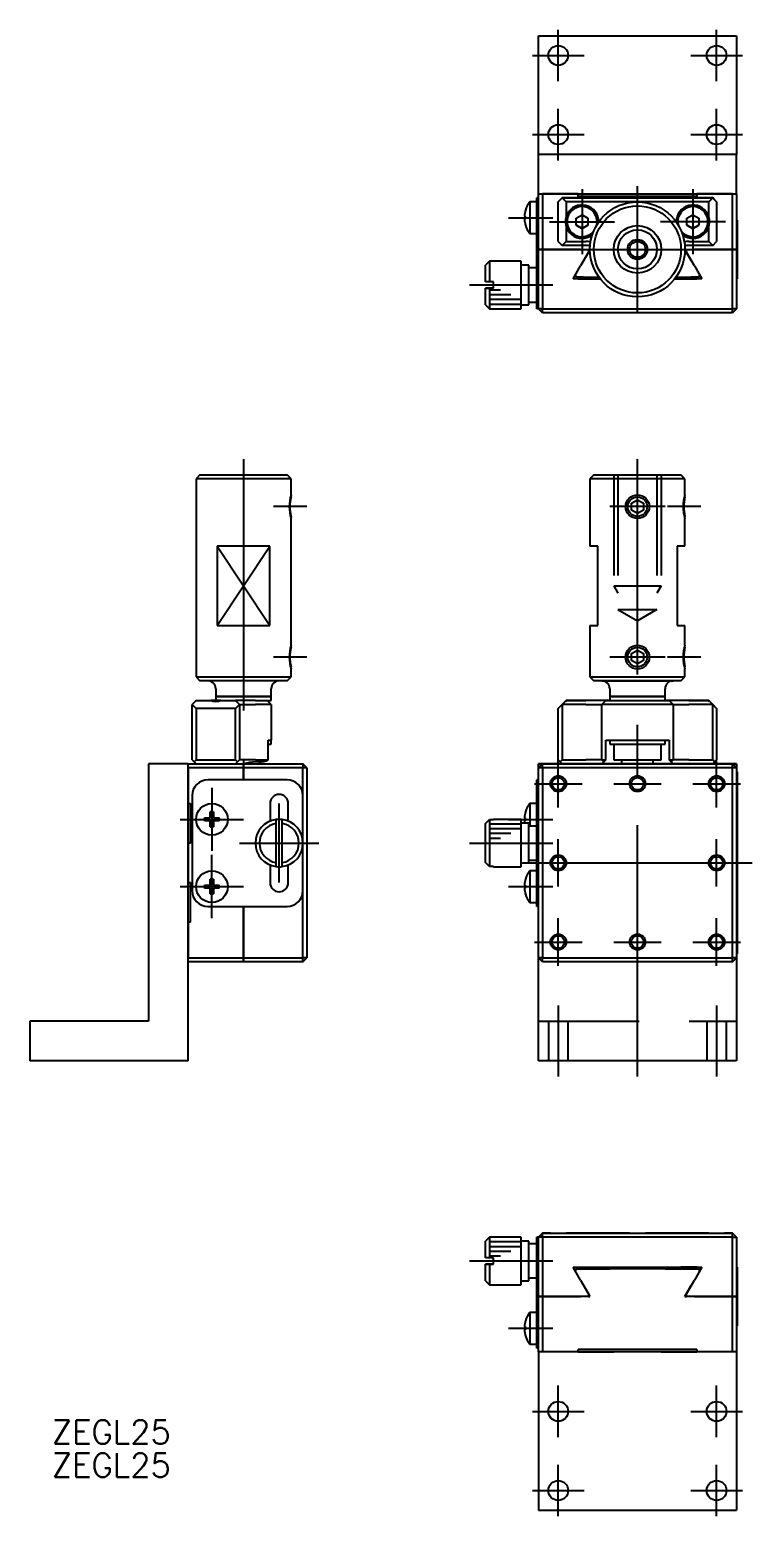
# Model space of a CAD drawing. Extents: x -77 to 135, y -83 to 105.
# Drawn here: x -76.8 to 14.5, y -82.5 to 105.2 of the extents above; entities that cross this region are included whole.
import ezdxf

# ---------------------------------------------------------------- set-up
doc = ezdxf.new("R2010")
doc.units = 0
doc.linetypes.add('CENTER', pattern=[50.8, 31.75, -6.35, 6.35, -6.35])
doc.linetypes.add('DASHED', pattern=[19.05, 12.7, -6.35])
doc.layers.get('0').update_dxf_attribs({"linetype": 'CONTINUOUS'})
doc.layers.add('CENTER', color=1, linetype='CENTER')
doc.styles.get("Standard").update_dxf_attribs({"font": 'txt.shx', "height": 3, "bigfont": 'bigfont.shx'})

msp = doc.modelspace()

# ---------------------------------------------------------------- linework, layer by layer
at = {"color": 7, "linetype": 'CONTINUOUS'}
for p, q in [((-12.5, 104.5), (12.5, 104.5)), ((-12.5, 104.5), (12.5, 104.5)), ((-12.5, 89.5), (-12.5, 104.5)), ((12.5, 104.5), (12.5, 89.5)), ((12.5, 89.5), (-12.5, 89.5)), ((-12.5, 84.5), (-12.5, 89.5)), ((-11, 89.5), (-12.5, 89.5)), ((-11, 89.5), (-11.25, 89.5)), ((-11, 89.5), (-11.25, 89.5)), ((-3, 89.5), (-9, 89.5)), ((-8.75, 89.5), (-9, 89.5)), ((-8.75, 89.5), (-9, 89.5)), ((1.25, 89.5), (-1.25, 89.5)), ((0, 89.5), (-1.25, 89.5)), ((1.25, 89.5), (0, 89.5)), ((9, 89.5), (3, 89.5)), ((9, 89.5), (8.75, 89.5)), ((9, 89.5), (8.75, 89.5)), ((11.25, 89.5), (11, 89.5)), ((11.25, 89.5), (11, 89.5)), ((12.5, 89.5), (11, 89.5)), ((12.5, 84.5), (12.5, 89.5)), ((-12.7, 83.5), (-13.6, 83.5)), ((-13.6, 83.5), (-13.6, 79.5)), ((-12.5, 84), (-12.7, 84)), ((-12.7, 82), (-12.7, 84)), ((-12.5, 84), (-12.7, 84)), ((-12.5, 77.5), (-12.5, 84.5)), ((-12.5, 84.5), (-12, 84.5)), ((-12, 84.5), (-7.5, 84.5)), ((-7.5, 84.5), (-12, 84.5)), ((-12, 84.5), (-12, 77.5)), ((-9.5, 84), (-10, 83.5)), ((-10, 83.5), (-9.75, 83.75)), ((-10, 78.5), (-10, 83.5)), ((-9.5, 84), (-9.75, 83.75)), ((-9.5, 84), (9.5, 84)), ((-4, 84), (-9.5, 84)), ((-9, 83.5), (-9.5, 84)), ((0, 83.5), (-9, 83.5)), ((-9, 83.5), (-9, 81.64)), ((-7.5, 84.5), (7.5, 84.5)), ((-7.5, 84.2), (-7.5, 84.5)), ((7.5, 84.2), (-7.5, 84.2)), ((-7.5, 84.2), (7.5, 84.2)), ((4, 84.2), (-4, 84.2)), ((4, 84.2), (-4, 84.2)), ((4, 84), (-4, 84)), ((9, 83.5), (0, 83.5)), ((9.5, 84), (4, 84)), ((7.5, 84.5), (12, 84.5)), ((12, 84.5), (7.5, 84.5)), ((7.5, 84.5), (7.5, 84.2)), ((9.5, 84), (9, 83.5)), ((9, 81.64), (9, 83.5)), ((9.75, 83.75), (9.5, 84)), ((10, 83.5), (9.5, 84)), ((9.75, 83.75), (10, 83.5)), ((10, 83.5), (10, 78.5)), ((12, 77.5), (12, 84.5)), ((12, 84.5), (12.5, 84.5)), ((12.5, 84.5), (12.5, 77.5)), ((-14.29, 81.7), (-14.16, 81.7)), ((-14.29, 81.3), (-14.16, 81.3)), ((-14.16, 81.3), (-14.29, 81.3)), ((-14.16, 82.45), (-14.16, 82.43)), ((-14.16, 81.7), (-14.16, 81.3)), ((-12.7, 72), (-12.7, 82)), ((-7.75, 81.43), (-7, 81.87)), ((-7.75, 80.57), (-7.75, 81.43)), ((-7, 81.87), (-6.25, 81.43)), ((-6.25, 81.43), (-6.25, 80.57)), ((6.25, 81.43), (7, 81.87)), ((6.25, 80.57), (6.25, 81.43)), ((7, 81.87), (7.75, 81.43)), ((7.75, 81.43), (7.75, 80.57)), ((12.5, 81.2), (12.65, 81.2)), ((12.5, 81.2), (12.65, 81.2)), ((12.65, 77.51), (12.65, 81.2)), ((-14.16, 80.57), (-14.16, 80.55)), ((-13.6, 79.5), (-12.7, 79.5)), ((-9, 80.36), (-9, 78.5)), ((-7.75, 80.57), (-7, 80.13)), ((-7, 80.13), (-7.75, 80.57)), ((-7, 80.13), (-6.25, 80.57)), ((-6.25, 80.57), (-7, 80.13)), ((5.81, 79), (5.81, 79)), ((6.25, 80.57), (7, 80.13)), ((7, 80.13), (6.25, 80.57)), ((7, 80.13), (7.75, 80.57)), ((7.75, 80.57), (7, 80.13)), ((9, 78.5), (9, 80.36)), ((-12.5, 70), (-12.5, 77.5)), ((-12.5, 77.5), (-12, 77.5)), ((-12, 77.5), (-12.5, 77.5)), ((-7.2, 77.5), (-12, 77.5)), ((-12, 77.5), (-7.2, 77.5)), ((-12, 77.5), (-12, 70)), ((-10, 78.5), (-9.5, 78)), ((-9.5, 78), (-9, 78.5)), ((-6.5, 78), (-9.5, 78)), ((-9, 78.5), (-6.5, 78.5)), ((-7.2, 77.5), (-6, 77.5)), ((-6.2, 77.15), (-7.2, 75.42)), ((-6, 77.5), (-6.8, 76.11)), ((-6.2, 77.15), (-6, 77.5)), ((-6.2, 77.5), (-6.2, 77.15)), ((6.8, 76.11), (6, 77.5)), ((6, 77.5), (6.2, 77.15)), ((6, 77.5), (7.2, 77.5)), ((6.2, 77.15), (6.2, 77.5)), ((7.2, 75.42), (6.2, 77.15)), ((6.5, 78.5), (9, 78.5)), ((9.5, 78), (6.5, 78)), ((12, 77.5), (7.2, 77.5)), ((7.2, 77.5), (12, 77.5)), ((9, 78.5), (9.5, 78)), ((9.5, 78), (10, 78.5)), ((12, 70), (12, 77.5)), ((12, 77.5), (12.5, 77.5)), ((12.5, 77.5), (12, 77.5)), ((12.5, 77.5), (12.5, 70)), ((12.5, 77.5), (12.65, 77.5)), ((12.65, 77.5), (12.65, 77.51)), ((12.65, 73.8), (12.65, 77.5)), ((-18.7, 76), (-19.2, 75.5)), ((-19.2, 73.4), (-19.2, 75.5)), ((-14.7, 76), (-18.7, 76)), ((-18.7, 76), (-18.7, 73.4)), ((-14.7, 73), (-14.7, 76)), ((-13.7, 75.5), (-14.7, 75.5)), ((-13.7, 73), (-13.7, 75.5)), ((-12.7, 75.15), (-13.7, 75.15)), ((-8.13, 73.8), (-7.2, 75.42)), ((7.2, 75.42), (8.13, 73.8)), ((-18.7, 73.4), (-19.2, 73.4)), ((-18.2, 73.4), (-18.7, 73.4)), ((-18.2, 72.6), (-18.2, 73.4)), ((-4.72, 73.8), (-8.13, 73.8)), ((-7.8, 74), (-7.8, 74.38)), ((-6.8, 74), (-7.8, 74)), ((-7.5, 73.8), (-4.72, 73.8)), ((-7.5, 73.8), (-5.5, 73.8)), ((-5.5, 73.8), (-7.5, 73.8)), ((-6.8, 74), (-4.87, 74)), ((4.72, 73.8), (7.5, 73.8)), ((8.13, 73.8), (4.72, 73.8)), ((4.87, 74), (6.8, 74)), ((7.5, 73.8), (5.5, 73.8)), ((5.5, 73.8), (7.5, 73.8)), ((7.8, 74), (6.8, 74)), ((7.8, 74.38), (7.8, 74)), ((12.5, 73.8), (12.65, 73.8)), ((-19.2, 70.5), (-19.2, 72.6)), ((-19.2, 72.6), (-18.7, 72.6)), ((-18.7, 72.6), (-19.2, 72.6)), ((-18.7, 72.6), (-18.2, 72.6)), ((-18.7, 72.6), (-18.7, 70)), ((-18.2, 72.6), (-18.7, 72.6)), ((-18.7, 72.4), (-17.3, 72.4)), ((-18.7, 71.8), (-16, 71.8)), ((-14.7, 70), (-14.7, 73)), ((-13.7, 70.5), (-13.7, 73)), ((-12.7, 70), (-12.7, 72)), ((1.5, 71.69), (1.5, 71.69)), ((-19.2, 70.5), (-18.7, 70)), ((-18.7, 71.2), (-14.7, 71.2)), ((-18.7, 70.6), (-14.7, 70.6)), ((-18.7, 70), (-14.7, 70)), ((-14.7, 70.5), (-13.7, 70.5)), ((-13.7, 70.85), (-12.7, 70.85)), ((-12.5, 70), (-12.7, 70)), ((-12, 69.5), (-12.5, 70)), ((-12, 70), (-12.5, 70)), ((-12, 69.5), (-12, 70)), ((-12, 70), (12, 70)), ((12, 69.5), (-12, 69.5)), ((12.5, 70), (12, 69.5)), ((12, 69.5), (12, 70)), ((12.5, 70), (12, 70)), ((-55.25, 49), (-55.75, 48.5)), ((-55.25, 49), (-44.25, 49)), ((-43.75, 48.5), (-44.25, 49)), ((-5.5, 49), (-6, 48.5)), ((-5.5, 49), (5.5, 49)), ((-5.5, 49), (-3, 49)), ((3, 49), (5.5, 49)), ((6, 48.5), (5.5, 49)), ((-55.75, 48.5), (-55.75, 23.5)), ((-43.75, 48.5), (-55.75, 48.5)), ((-43.75, 46.5), (-43.75, 48.5)), ((-6, 48.5), (-6, 40)), ((6, 48.5), (-6, 48.5)), ((6, 46.5), (6, 48.5)), ((-0.75, 45.43), (0, 45.87)), ((-0.75, 44.57), (-0.75, 45.43)), ((0, 45.87), (0.75, 45.43)), ((0.75, 45.43), (0.75, 44.57)), ((-43.75, 27.5), (-43.75, 43.5)), ((0, 44.13), (-0.75, 44.57)), ((0.75, 44.57), (0, 44.13)), ((6, 40), (6, 43.5)), ((-46.43, 40), (-53.07, 40)), ((-53.07, 40), (-53.07, 30)), ((-46.43, 30), (-46.43, 40)), ((-5, 40), (-6, 40)), ((-5, 30), (-5, 40)), ((6, 40), (5, 40)), ((5, 40), (5, 30)), ((-53.07, 30), (-46.43, 30)), ((-6, 30), (-6, 23.5)), ((-6, 30), (-5, 30)), ((-6, 30), (-5, 30)), ((5, 30), (6, 30)), ((5, 30), (6, 30)), ((6, 27.5), (6, 30)), ((-0.75, 26.43), (0, 26.87)), ((-0.75, 25.57), (-0.75, 26.43)), ((0, 26.87), (0.75, 26.43)), ((0.75, 26.43), (0.75, 25.57)), ((-43.75, 23.5), (-43.75, 24.5)), ((0, 25.13), (-0.75, 25.57)), ((0.75, 25.57), (0, 25.13)), ((6, 23.5), (6, 24.5)), ((-55.75, 23.5), (-55.25, 23)), ((-55.75, 23.5), (-43.75, 23.5)), ((-44.25, 23), (-55.25, 23)), ((-44.25, 23), (-43.75, 23.5)), ((-6, 23.5), (6, 23.5)), ((-6, 23.5), (-5.5, 23)), ((5.5, 23), (-5.5, 23)), ((-4.5, 23), (4.5, 23)), ((5.5, 23), (6, 23.5)), ((-53.25, 22), (-53.25, 21)), ((-53.25, 21), (-46.25, 21)), ((-46.25, 21), (-53.25, 21)), ((-53.25, 21), (-53.25, 20.5)), ((-46.25, 21), (-46.25, 22)), ((-46.25, 20.5), (-46.25, 21)), ((-3.5, 22), (-3.5, 21)), ((3.5, 21), (-3.5, 21)), ((-3.5, 21), (3.5, 21)), ((-3.5, 21), (-3.5, 20.5)), ((3.5, 21), (3.5, 22)), ((3.5, 20.5), (3.5, 21)), ((-55.75, 20.5), (-56.25, 20)), ((-56.25, 13), (-56.25, 20)), ((-56.25, 20), (-55.75, 19.5)), ((-55.75, 20.5), (-53.89, 20.5)), ((-50.75, 19.5), (-55.75, 19.5)), ((-55.75, 19.5), (-55.75, 13)), ((-53.25, 20.5), (-53.89, 20.5)), ((-52.61, 20.5), (-53.25, 20.5)), ((-52.61, 20.5), (-50.75, 20.5)), ((-48.25, 20.5), (-50.75, 20.5)), ((-50.25, 20), (-50.75, 20.5)), ((-50.75, 19.5), (-50.25, 20)), ((-50.75, 13), (-50.75, 19.5)), ((-50.25, 20), (-50.25, 13)), ((-50.25, 20), (-48.25, 20)), ((-48.25, 20.5), (-47.75, 20.5)), ((-47.75, 20), (-48.25, 20)), ((-47.75, 20.5), (-46.75, 20.5)), ((-46.25, 20), (-47.75, 20)), ((-46.25, 20), (-46.75, 20.5)), ((-46.75, 20.5), (-46.25, 20.5)), ((-46.25, 20), (-46.25, 15.5)), ((-9.5, 20), (-10, 19.5)), ((-10, 19.5), (-9.5, 20)), ((-10, 13), (-10, 19.5)), ((-9.5, 20), (-9, 20.5)), ((-9, 20.5), (-9.5, 20)), ((-9.5, 20), (-9.5, 13)), ((-6.5, 20), (-9.5, 20)), ((-9.1, 20.4), (-9, 20.5)), ((-9.1, 20.4), (-9, 20.5)), ((-9, 20.5), (-6.5, 20.5)), ((-8.9, 20.5), (-9, 20.5)), ((-8.9, 20.5), (-9, 20.5)), ((-8.82, 20.5), (-9, 20.5)), ((-5.23, 20.5), (-8.82, 20.5)), ((-4, 20.5), (-6.5, 20.5)), ((-6.5, 20), (-4.5, 20)), ((-4.9, 20.5), (-5.23, 20.5)), ((-3.5, 20.5), (-5.1, 20.5)), ((-4.9, 20.5), (-5.1, 20.5)), ((-4.5, 20), (-4, 20.5)), ((-4.5, 20), (-4, 20.5)), ((-4.5, 13), (-4.5, 20)), ((-3, 20), (-4.5, 20)), ((-4, 20.5), (-3, 20.5)), ((-3, 20.5), (-1.8, 20.5)), ((3, 20), (-3, 20)), ((-1.8, 20.5), (1.8, 20.5)), ((1.8, 20.5), (3, 20.5)), ((3, 20.5), (4, 20.5)), ((4.5, 20), (3, 20)), ((5.1, 20.5), (3.5, 20.5)), ((6.5, 20.5), (4, 20.5)), ((4.5, 20), (4, 20.5)), ((4.5, 20), (4, 20.5)), ((4.5, 20), (6.5, 20)), ((4.5, 20), (4.5, 13)), ((9, 20.5), (4.9, 20.5)), ((5.1, 20.5), (4.9, 20.5)), ((6.5, 20.5), (9, 20.5)), ((9.5, 20), (6.5, 20)), ((9, 20.5), (8.9, 20.5)), ((9, 20.5), (8.9, 20.5)), ((9, 20.5), (9.5, 20)), ((9.5, 20), (9, 20.5)), ((9, 20.5), (9.1, 20.4)), ((9, 20.5), (9.1, 20.4)), ((9.5, 13), (9.5, 20)), ((9.5, 20), (10, 19.5)), ((10, 19.5), (9.5, 20)), ((10, 19.5), (10, 13)), ((-46.63, 13), (-46.63, 15.5)), ((-46.63, 15.5), (-46.25, 15.5)), ((-46.25, 15), (-46.25, 15.5)), ((-4, 13), (-4, 15.5)), ((-4, 15.5), (-3, 15.5)), ((-3.5, 15.5), (-3.5, 15)), ((-3, 15.5), (0, 15.5)), ((0, 15.5), (3, 15.5)), ((3, 15.5), (4, 15.5)), ((3.5, 15), (3.5, 15.5)), ((4, 15.5), (4, 13)), ((-46.63, 15), (-46.25, 15)), ((-3.5, 15), (3.5, 15)), ((-3, 15), (-3, 13)), ((3, 13), (3, 15)), ((-61.75, 12.5), (-61.75, 11)), ((-56.75, 12.5), (-61.75, 12.5)), ((-56.75, 12.5), (-52.25, 12.5)), ((-56.75, 12), (-56.75, 12.5)), ((-56.75, 9), (-56.75, 12)), ((-56.75, 12), (-56.75, 9)), ((-49.75, 12), (-56.75, 12)), ((-56.25, 13), (-56, 12.75)), ((-55.75, 13), (-56, 12.75)), ((-56, 12.75), (-55.75, 12.5)), ((-55.75, 13), (-50.75, 13)), ((-52.25, 12.5), (-49.75, 12.5)), ((-50.75, 13), (-50.5, 12.75)), ((-50.5, 12.75), (-50.75, 12.5)), ((-50.25, 13), (-50.5, 12.75)), ((-48.25, 13), (-50.25, 13)), ((-49.75, 12.5), (-42.25, 12.5)), ((-49.75, 12), (-49.75, 12.5)), ((-49.75, 12.5), (-49.75, 12)), ((-49.75, 10.5), (-49.75, 12)), ((-49.75, 12), (-49.75, 10.5)), ((-42.25, 12), (-49.75, 12)), ((-48.25, 13), (-47.75, 13)), ((-47.75, 12.75), (-48.25, 12.75)), ((-47.75, 13), (-46.63, 13)), ((-47.75, 12.5), (-47.75, 12.75)), ((-41.75, 12), (-42.25, 12.5)), ((-42.25, 12.5), (-42.25, 12)), ((-42.25, 8.5), (-42.25, 12)), ((-41.75, 12), (-42.25, 12)), ((-41.75, 12), (-41.75, 9)), ((-12, 12.5), (-12.5, 12.5)), ((-12.5, 12), (-12.5, 12.5)), ((-12.5, 12.5), (-12, 12.5)), ((-12, 12.5), (-12.5, 12)), ((-12.5, 12), (-12, 12.5)), ((-12.5, 8.5), (-12.5, 12)), ((-12, 12), (-12.5, 12)), ((-7.2, 12.5), (-12, 12.5)), ((-12, 12.5), (12, 12.5)), ((-12, 12), (-12, 12.5)), ((-12, 12), (-12, -12)), ((12, 12), (-12, 12)), ((-10, 13), (-9.75, 12.75)), ((-9.5, 13), (-9.75, 12.75)), ((-9.75, 12.75), (-9.5, 12.5)), ((-9.5, 13), (-6.5, 13)), ((8.13, 12.5), (-8.13, 12.5)), ((-8.13, 12.5), (-7.2, 12.5)), ((-4.5, 13), (-6.5, 13)), ((-4.5, 13), (-4, 13)), ((-4.5, 13), (-4.25, 12.75)), ((-4.25, 12.75), (-4.5, 12.5)), ((-4, 13), (-4.25, 12.75)), ((-3, 13), (3, 13)), ((-2, 13), (-2, 12.5)), ((2, 12.5), (2, 13)), ((4.25, 12.75), (4, 13)), ((4, 13), (4.5, 13)), ((4.25, 12.75), (4.5, 13)), ((4.5, 12.5), (4.25, 12.75)), ((6.5, 13), (4.5, 13)), ((6.5, 13), (9.5, 13)), ((12, 12.5), (7.2, 12.5)), ((7.2, 12.5), (8.13, 12.5)), ((9.75, 12.75), (9.5, 13)), ((9.5, 12.5), (9.75, 12.75)), ((9.75, 12.75), (10, 13)), ((12.5, 12.5), (12, 12.5)), ((12, 12.5), (12.5, 12.5)), ((12, 12), (12, 12.5)), ((12.5, 12), (12, 12.5)), ((12, 12.5), (12.5, 12)), ((12, -12), (12, 12)), ((12.5, 12), (12, 12)), ((12.5, 12.5), (12.5, 12)), ((12.5, 12), (12.5, -12)), ((12.5, 11.5), (12.65, 11.5)), ((12.5, 11.5), (12.65, 11.5)), ((12.65, -11.5), (12.65, 11.5)), ((-61.75, 11), (-61.75, -9)), ((-44.25, 10.5), (-54.25, 10.5)), ((-12.5, 10.5), (-12.7, 10.5)), ((-12.5, 10.5), (-12.7, 10.5)), ((-12.7, 8.5), (-12.7, 10.5)), ((-56.75, 7.5), (-56.75, 9)), ((-56.75, 9), (-56.75, 7.5)), ((-56.25, 8.5), (-56.25, -3.5)), ((-42.25, -12), (-42.25, 8.5)), ((-41.75, 9), (-41.75, -1)), ((-12.7, -3.5), (-12.7, 8.5)), ((-12.5, -3.5), (-12.5, 8.5)), ((-12.5, -3.5), (-12.5, 8.5)), ((-56.75, 2.5), (-56.75, 7.5)), ((-56.75, 7.5), (-56.45, 7.5)), ((-56.45, 2.5), (-56.45, 7.5)), ((-54.68, 5.7), (-53.95, 5.7)), ((-53.95, 5.7), (-53.95, 6.43)), ((-53.55, 6.43), (-53.55, 5.7)), ((-53.55, 5.7), (-52.82, 5.7)), ((-46.4, 7.5), (-46.4, 5.27)), ((-44.1, 5.27), (-44.1, 7.5)), ((-14.29, 5.7), (-14.16, 5.7)), ((-14.16, 6.45), (-14.16, 6.43)), ((-14.16, 5.7), (-14.16, 5.3)), ((-12.7, 7.5), (-13.6, 7.5)), ((-13.6, 7.5), (-13.6, 4.65)), ((-53.95, 5.3), (-54.68, 5.3)), ((-53.95, 4.57), (-53.95, 5.3)), ((-52.82, 5.3), (-53.55, 5.3)), ((-53.55, 5.3), (-53.55, 4.57)), ((-45.65, 5.47), (-45.65, 4.97)), ((-45.65, 4.97), (-45.65, 0.03)), ((-44.85, 4.97), (-44.85, 5.47)), ((-44.85, 0.03), (-44.85, 4.97)), ((-19.2, 4.97), (-18.7, 5.47)), ((-19.2, 0.03), (-19.2, 4.97)), ((-18.7, 5.47), (-18.7, -0.47)), ((-18.7, 5.47), (-18.2, 5.47)), ((-14.7, 4.9), (-18.7, 4.9)), ((-14.7, 4.3), (-18.7, 4.3)), ((-14.7, 5.5), (-18.2, 5.5)), ((-18.2, 5.47), (-18.2, 5.5)), ((-14.7, -0.5), (-14.7, 5.5)), ((-13.7, 5), (-14.7, 5)), ((-14.16, 5.3), (-14.29, 5.3)), ((-14.29, 5.3), (-14.16, 5.3)), ((-13.7, 0), (-13.7, 5)), ((-12.7, 4.65), (-13.7, 4.65)), ((-56.75, -2.5), (-56.75, 2.5)), ((-56.75, 2.5), (-56.75, -2.5)), ((-56.45, 2.5), (-56.75, 2.5)), ((-16, 3.7), (-18.7, 3.7)), ((-17.3, 3.1), (-18.7, 3.1)), ((-45.65, 0.03), (-45.65, -0.47)), ((-44.85, -0.47), (-44.85, 0.03)), ((-18.7, -0.47), (-19.2, 0.03)), ((-14.7, 0), (-13.7, 0)), ((-13.7, 0.35), (-12.7, 0.35)), ((-46.4, -0.27), (-46.4, -2.5)), ((-44.1, -2.5), (-44.1, -0.27)), ((-41.75, -1), (-41.75, -11)), ((-18.2, -0.47), (-18.7, -0.47)), ((-18.2, -0.5), (-18.2, -0.47)), ((-18.2, -0.5), (-14.7, -0.5)), ((-13.6, -1), (-13.6, -5)), ((-12.7, -1), (-13.6, -1)), ((-56.75, -7.5), (-56.75, -2.5)), ((-56.75, -2.5), (-56.45, -2.5)), ((-56.45, -7.5), (-56.45, -2.5)), ((-54.68, -2.8), (-53.95, -2.8)), ((-53.95, -3.2), (-54.68, -3.2)), ((-53.95, -2.8), (-53.95, -2.07)), ((-53.95, -3.93), (-53.95, -3.2)), ((-53.55, -2.07), (-53.55, -2.8)), ((-53.55, -2.8), (-52.82, -2.8)), ((-53.55, -3.2), (-53.55, -3.93)), ((-52.82, -3.2), (-53.55, -3.2)), ((-14.29, -2.8), (-14.16, -2.8)), ((-14.16, -3.2), (-14.29, -3.2)), ((-14.29, -3.2), (-14.16, -3.2)), ((-14.16, -2.05), (-14.16, -2.07)), ((-14.16, -2.8), (-14.16, -3.2)), ((-12.7, -5.5), (-12.7, -3.5)), ((-12.5, -12), (-12.5, -3.5)), ((-54.25, -5.5), (-44.25, -5.5)), ((-49.75, -5.5), (-49.75, -12)), ((-49.75, -12), (-49.75, -5.5)), ((-14.16, -3.93), (-14.16, -3.95)), ((-13.6, -5), (-12.7, -5)), ((-12.5, -5.5), (-12.7, -5.5)), ((-56.75, -11), (-56.75, -7.5)), ((-56.75, -7.5), (-56.75, -11)), ((-56.45, -7.5), (-56.75, -7.5)), ((-61.75, -9), (-61.75, -20)), ((-56.75, -12), (-56.75, -11)), ((-56.75, -11), (-56.75, -12)), ((-41.75, -11), (-41.75, -12)), ((-56.75, -25), (-56.75, -12)), ((-56.75, -12), (-49.75, -12)), ((-49.75, -12.5), (-56.75, -12.5)), ((-49.75, -12), (-42.25, -12)), ((-49.75, -12.5), (-49.75, -12)), ((-49.75, -12), (-49.75, -12.5)), ((-42.25, -12.5), (-49.75, -12.5)), ((-42.25, -12.5), (-41.75, -12)), ((-41.75, -12), (-42.25, -12)), ((-42.25, -12.5), (-42.25, -12)), ((-12.5, -25), (-12.5, -12)), ((-12, -12.5), (-12.5, -12)), ((-12, -12), (-12.5, -12)), ((-12, -12), (12, -12)), ((-12, -12.5), (-12, -12)), ((12, -12.5), (-12, -12.5)), ((12, -12.5), (12.5, -12)), ((12, -12.5), (12, -12)), ((12.5, -12), (12, -12)), ((12.5, -11.5), (12.65, -11.5)), ((12.5, -12), (12.5, -25)), ((-61.75, -20), (-76.75, -20)), ((-76.75, -20), (-76.75, -25)), ((-56.75, -25), (-76.75, -25)), ((12.5, -25), (-12.5, -25)), ((-12, -46.79), (-12.5, -47.29)), ((-12, -46.79), (-12.5, -47.29)), ((-12, -47.29), (-12, -46.79)), ((-12, -46.79), (12, -46.79)), ((-11, -46.79), (-12, -46.79)), ((-1, -46.79), (-9, -46.79)), ((-1, -46.79), (-2.5, -46.79)), ((-1, -46.79), (-2.5, -46.79)), ((9, -46.79), (1, -46.79)), ((2.5, -46.79), (1, -46.79)), ((2.5, -46.79), (1, -46.79)), ((12, -46.79), (11, -46.79)), ((12.5, -47.29), (12, -46.79)), ((12.5, -47.29), (12, -46.79)), ((12, -47.29), (12, -46.79)), ((-18.7, -47.29), (-19.2, -47.79)), ((-19.2, -49.89), (-19.2, -47.79)), ((-14.7, -47.29), (-18.7, -47.29)), ((-18.7, -47.29), (-18.7, -49.89)), ((-14.7, -47.89), (-18.7, -47.89)), ((-14.7, -48.49), (-18.7, -48.49)), ((-14.7, -53.29), (-14.7, -47.29)), ((-13.7, -47.79), (-14.7, -47.79)), ((-13.7, -52.79), (-13.7, -47.79)), ((-12.7, -48.14), (-13.7, -48.14)), ((-12.5, -47.29), (-12.7, -47.29)), ((-12.7, -49.29), (-12.7, -47.29)), ((-12.5, -47.29), (-12.7, -47.29)), ((-12.5, -54.79), (-12.5, -47.29)), ((-12, -47.29), (-12.5, -47.29)), ((12, -47.29), (-12, -47.29)), ((-12, -47.29), (-12, -54.79)), ((12, -54.79), (12, -47.29)), ((12, -47.29), (12.5, -47.29)), ((12.5, -47.29), (12.5, -54.79)), ((-18.7, -49.89), (-19.2, -49.89)), ((-19.2, -52.79), (-19.2, -50.69)), ((-18.7, -50.69), (-19.2, -50.69)), ((-19.2, -50.69), (-18.7, -50.69)), ((-16, -49.09), (-18.7, -49.09)), ((-17.3, -49.69), (-18.7, -49.69)), ((-18.2, -49.89), (-18.7, -49.89)), ((-18.7, -50.69), (-18.7, -53.29)), ((-18.7, -50.69), (-18.2, -50.69)), ((-18.2, -50.69), (-18.7, -50.69)), ((-18.2, -50.69), (-18.2, -49.89)), ((-12.7, -59.29), (-12.7, -49.29)), ((-13.7, -52.44), (-12.7, -52.44)), ((-8.13, -51.09), (8.13, -51.09)), ((-7.2, -52.71), (-8.13, -51.09)), ((-8.02, -51.29), (-7.8, -51.67)), ((-7.8, -51.67), (-7.8, -51.29)), ((-7.8, -51.29), (-6.8, -51.29)), ((-7.8, -51.29), (-6.8, -51.29)), ((6.8, -51.29), (-6.8, -51.29)), ((-6.8, -51.29), (-3.5, -51.29)), ((4, -51.29), (-4, -51.29)), ((-3.5, -51.29), (-4, -51.29)), ((-3.5, -51.09), (-3.5, -51.29)), ((3.5, -51.29), (3.5, -51.09)), ((3.5, -51.29), (6.8, -51.29)), ((4, -51.29), (3.5, -51.29)), ((7.5, -51.09), (5.5, -51.09)), ((6.8, -51.29), (7.8, -51.29)), ((6.8, -51.29), (7.8, -51.29)), ((8.13, -51.09), (7.2, -52.71)), ((7.8, -51.67), (8.02, -51.29)), ((7.8, -51.29), (7.8, -51.67)), ((12.5, -51.09), (12.65, -51.09)), ((12.5, -51.09), (12.65, -51.09)), ((12.65, -54.79), (12.65, -51.09)), ((-19.2, -52.79), (-18.7, -53.29)), ((-18.7, -53.29), (-14.7, -53.29)), ((-14.7, -52.79), (-13.7, -52.79)), ((-7.2, -52.71), (-6.2, -54.44)), ((-6.8, -53.4), (-6, -54.79)), ((-6.2, -54.44), (-6.2, -54.79)), ((6, -54.79), (6.8, -53.4)), ((6.2, -54.44), (7.2, -52.71)), ((6.2, -54.79), (6.2, -54.44)), ((-12.5, -61.79), (-12.5, -54.79)), ((-12, -54.79), (-12.5, -54.79)), ((-12.5, -54.79), (-12, -54.79)), ((-12, -54.79), (-7.2, -54.79)), ((-7.2, -54.79), (-12, -54.79)), ((-12, -54.79), (-12, -61.79)), ((-6, -54.79), (-7.2, -54.79)), ((-6.2, -54.79), (-6, -54.79)), ((6, -54.79), (6.2, -54.79)), ((7.2, -54.79), (6, -54.79)), ((7.2, -54.79), (12, -54.79)), ((12, -54.79), (7.2, -54.79)), ((12, -61.79), (12, -54.79)), ((12.5, -54.79), (12, -54.79)), ((12, -54.79), (12.5, -54.79)), ((12.5, -54.79), (12.5, -61.79)), ((12.5, -54.79), (12.65, -54.79)), ((12.65, -58.49), (12.65, -54.79)), ((-14.16, -57.84), (-14.16, -57.86)), ((-12.7, -56.79), (-13.6, -56.79)), ((-13.6, -56.79), (-13.6, -60.79)), ((-14.29, -58.59), (-14.16, -58.59)), ((-14.16, -58.99), (-14.29, -58.99)), ((-14.29, -58.99), (-14.16, -58.99)), ((-14.16, -58.59), (-14.16, -58.99)), ((-14.16, -59.72), (-14.16, -59.74)), ((-12.7, -61.29), (-12.7, -59.29)), ((12.5, -58.49), (12.65, -58.49)), ((-13.6, -60.79), (-12.7, -60.79)), ((-12.5, -61.29), (-12.7, -61.29)), ((12.5, -61.79), (-12.5, -61.79)), ((-12.5, -61.79), (-12.5, -81.79)), ((7.5, -61.49), (-7.5, -61.49)), ((-7.5, -61.79), (-7.5, -61.49)), ((-7.5, -61.79), (-3, -61.79)), ((1.25, -61.79), (-1.25, -61.79)), ((0, -61.79), (-1.25, -61.79)), ((1.25, -61.79), (0, -61.79)), ((3, -61.79), (7.5, -61.79)), ((7.5, -61.49), (7.5, -61.79)), ((12.5, -61.79), (12.5, -81.79)), ((-12.5, -81.79), (12.5, -81.79))]:
    msp.add_line(p, q, dxfattribs=at)
at = {"color": 3, "linetype": 'DASHED'}
for p, q in [((-3, 49), (-3, 35)), ((-2.46, 49), (-2.46, 32)), ((2.46, 49), (2.46, 32)), ((3, 49), (3, 35)), ((-3, 35), (3, 35)), ((-3, 35), (-2.46, 34.06)), ((3, 35), (2.46, 34.06)), ((-2.46, 32), (0, 30.58)), ((-2.46, 32), (2.46, 32)), ((2.46, 32), (0, 30.58)), ((-12.5, -20), (12.5, -20)), ((-11.25, -20), (-11.25, -25)), ((-8.75, -25), (-8.75, -20)), ((8.75, -20), (8.75, -25)), ((11.25, -25), (11.25, -20))]:
    msp.add_line(p, q, dxfattribs=at)
at = {"color": 3, "linetype": 'CONTINUOUS'}
for p, q in [((-53.07, 30), (-46.43, 40)), ((-53.07, 40), (-46.43, 30))]:
    msp.add_line(p, q, dxfattribs=at)
at = {"color": 7, "linetype": 'CONTINUOUS'}
for centre, radius in [((-10, 102), 1.25), ((10, 102), 1.25), ((-10, 92), 1.25), ((10, 92), 1.25), ((0, 77.5), 6), ((0, 77.5), 5.5), ((0, 77.5), 2.46), ((0, 77.5), 1.25), ((0, 77.5), 1), ((0, 45), 1.23), ((0, 26), 1.23), ((-10, 10), 0.783), ((0, 10), 0.783), ((10, 10), 0.783), ((-53.75, 5.5), 2), ((-10, 0), 0.783), ((10, 0), 0.783), ((-53.75, -3), 2), ((-10, -10), 0.783), ((0, -10), 0.783), ((10, -10), 0.783), ((-10, -69.29), 1.25), ((10, -69.29), 1.25), ((-10, -79.29), 1.25), ((10, -79.29), 1.25)]:
    msp.add_circle(centre, radius, dxfattribs=at)
at = {"color": 3, "linetype": 'CONTINUOUS'}
for centre, radius in [((0, 77.5), 3), ((0, 45), 1.5), ((0, 26), 1.5), ((-10, 10), 1), ((0, 10), 1), ((10, 10), 1), ((-10, 0), 1), ((10, 0), 1), ((-10, -10), 1), ((0, -10), 1), ((10, -10), 1)]:
    msp.add_circle(centre, radius, dxfattribs=at)
at = {"color": 7, "linetype": 'CONTINUOUS'}
for centre, radius, start, end in [((-11.1, 81.5), 3.2, 141.3178, 162.73), ((-7, 81), 2.1, 358.968, 307.9019), ((-7, 81), 1.9, 347.4055, 319.4644), ((7, 81), 2.1, 232.0981, 181.032), ((7, 81), 1.9, 220.5356, 192.5945), ((-11.1, 81.5), 3.19, 163.0947, 176.4096), ((-11.1, 81.5), 3.19, 183.5904, 196.9053), ((-11.1, 81.5), 3.2, 197.27, 218.6822), ((-6.5, 76), 2.5, 76.7488, 90), ((-6.5, 76), 2, 75.0604, 90), ((6.5, 76), 2.5, 90, 103.2512), ((6.5, 76), 2, 90, 104.9396), ((-39.18, 45), 4.73, 164.9348, 195.0652), ((10.57, 45), 4.73, 164.9348, 195.0652), ((-39.18, 26), 4.73, 164.9348, 195.0652), ((10.57, 26), 4.73, 164.9348, 195.0652), ((-54.25, 22), 1, 0, 90), ((-45.25, 22), 1, 90, 180), ((-4.5, 22), 1, 0, 90), ((4.5, 22), 1, 90, 180), ((-53.25, 22.5), 2.1, 252.2472, 287.7528), ((-48.23, 8.03), 4.72, 90.1825, 108.7421), ((-47.78, 15.49), 2.74, 270.5488, 294.6599), ((-54.25, 8.5), 2, 90, 180), ((-44.25, 8.5), 2, 0, 90), ((-45.25, 7.5), 1.15, 0, 180), ((-53.75, 5.5), 0.95, 167.8468, 192.1532), ((-53.75, 5.5), 0.435, 152.6335, 207.3665), ((-53.75, 5.5), 0.95, 77.8468, 102.1532), ((-53.75, 5.5), 0.435, 62.6335, 117.3665), ((-53.75, 5.5), 0.435, 332.6335, 27.3665), ((-53.75, 5.5), 0.95, 347.8468, 12.1532), ((-11.1, 5.5), 3.19, 163.0947, 176.4096), ((-11.1, 5.5), 3.2, 141.3178, 162.73), ((-53.75, 5.5), 0.435, 242.6335, 297.3665), ((-53.75, 5.5), 0.95, 257.8468, 282.1532), ((-45.25, 2.5), 3, 97.6623, 262.3377), ((-45.25, 2.5), 2.5, 99.2069, 260.7931), ((-45.25, 2.5), 3, 82.3377, 97.6623), ((-45.25, 2.5), 3, 277.6623, 82.3377), ((-45.25, 2.5), 2.5, 279.2069, 80.7931), ((-11.1, 5.5), 3.19, 183.5904, 189.0071), ((-45.25, 2.5), 3, 262.3377, 277.6623), ((-11.1, -3), 3.2, 141.3178, 162.73), ((-54.25, -3.5), 2, 180, 270), ((-53.75, -3), 0.95, 167.8468, 192.1532), ((-53.75, -3), 0.435, 152.6335, 207.3665), ((-53.75, -3), 0.95, 77.8468, 102.1532), ((-53.75, -3), 0.435, 62.6335, 117.3665), ((-53.75, -3), 0.435, 242.6335, 297.3665), ((-53.75, -3), 0.435, 332.6335, 27.3665), ((-53.75, -3), 0.95, 347.8468, 12.1532), ((-45.25, -2.5), 1.15, 180, 0), ((-44.25, -3.5), 2, 270, 0), ((-11.1, -3), 3.19, 163.0947, 176.4096), ((-11.1, -3), 3.19, 183.5904, 196.9053), ((-53.75, -3), 0.95, 257.8468, 282.1532), ((-11.1, -3), 3.2, 197.27, 218.6822), ((0, -54.79), 6, 141.9269, 144.3147), ((0, -54.79), 5.5, 137.7221, 140.4788), ((0, -54.79), 5.5, 39.5212, 42.2779), ((0, -54.79), 6, 35.6853, 38.0731), ((-11.1, -58.79), 3.19, 163.0947, 176.4096), ((-11.1, -58.79), 3.2, 141.3178, 162.73), ((-11.1, -58.79), 3.19, 183.5904, 196.9053), ((-11.1, -58.79), 3.2, 197.27, 218.6822)]:
    msp.add_arc(centre, radius, start, end, dxfattribs=at)
at = {"color": 3, "linetype": 'CONTINUOUS'}
for centre in [(-38.81, 45), (10.94, 45), (-38.81, 26), (10.94, 26)]:
    msp.add_arc(centre, 5.16, 163.101, 196.899, dxfattribs=at)
at = {"layer": 'CENTER', "color": 1, "linetype": 'CENTER'}
for p, q in [((-10, 98.75), (-10, 105.25)), ((10, 98.75), (10, 105.25)), ((-13.25, 102), (-6.75, 102)), ((6.75, 102), (13.25, 102)), ((-10, 88.75), (-10, 95.25)), ((10, 88.75), (10, 95.25)), ((-13.25, 92), (-6.75, 92)), ((6.75, 92), (13.25, 92)), ((-7, 85.1), (-7, 76.9)), ((0, 69.5), (0, 85.5)), ((7, 85.1), (7, 76.9)), ((-16.29, 81.5), (-10.7, 81.5)), ((-11.1, 81), (-2.9, 81)), ((11.1, 81), (2.9, 81)), ((-8, 77.5), (8, 77.5)), ((-10.7, 73), (-21.2, 73)), ((-49.75, 51), (-49.75, 10.5)), ((0, -27), (0, 51)), ((-41.75, 45), (-45.97, 45)), ((3.5, 45), (-3.5, 45)), ((8, 45), (3.78, 45)), ((-41.75, 26), (-45.97, 26)), ((3.5, 26), (-3.5, 26)), ((8, 26), (3.78, 26)), ((-10, 7), (-10, 13)), ((10, 7), (10, 13)), ((-53.75, 9.5), (-53.75, 1.5)), ((-13, 10), (-7, 10)), ((-3, 10), (3, 10)), ((7, 10), (13, 10)), ((-45.25, -2.5), (-45.25, 7.5)), ((-57.75, 5.5), (-49.75, 5.5)), ((-16.29, 5.5), (-10.7, 5.5)), ((-50.25, 2.5), (-40.25, 2.5)), ((-21.2, 2.5), (-10.7, 2.5)), ((-10, -3), (-10, 3)), ((10, -3), (10, 3)), ((-53.75, -7), (-53.75, 1)), ((-14.5, 0), (14.5, 0)), ((-57.75, -3), (-49.75, -3)), ((-16.29, -3), (-10.7, -3)), ((-10, -13), (-10, -7)), ((10, -13), (10, -7)), ((-13, -10), (-7, -10)), ((-3, -10), (3, -10)), ((7, -10), (13, -10)), ((-10, -18), (-10, -27)), ((10, -18), (10, -27)), ((-21.2, -50.29), (-10.7, -50.29)), ((-16.29, -58.79), (-10.7, -58.79)), ((-10, -72.54), (-10, -66.04)), ((10, -72.54), (10, -66.04)), ((-13.25, -69.29), (-6.75, -69.29)), ((6.75, -69.29), (13.25, -69.29)), ((-10, -82.54), (-10, -76.04)), ((10, -82.54), (10, -76.04)), ((-13.25, -79.29), (-6.75, -79.29)), ((6.75, -79.29), (13.25, -79.29))]:
    msp.add_line(p, q, dxfattribs=at)

# ---------------------------------------------------------------- texts
at = {"color": 7, "linetype": 'CONTINUOUS'}
for p in [(-73.96, -73.39), (-73.96, -77.59)]:
    msp.add_text('ZEGL25', height=3, dxfattribs=at).set_placement(p)

doc.saveas('drawing.dxf')
